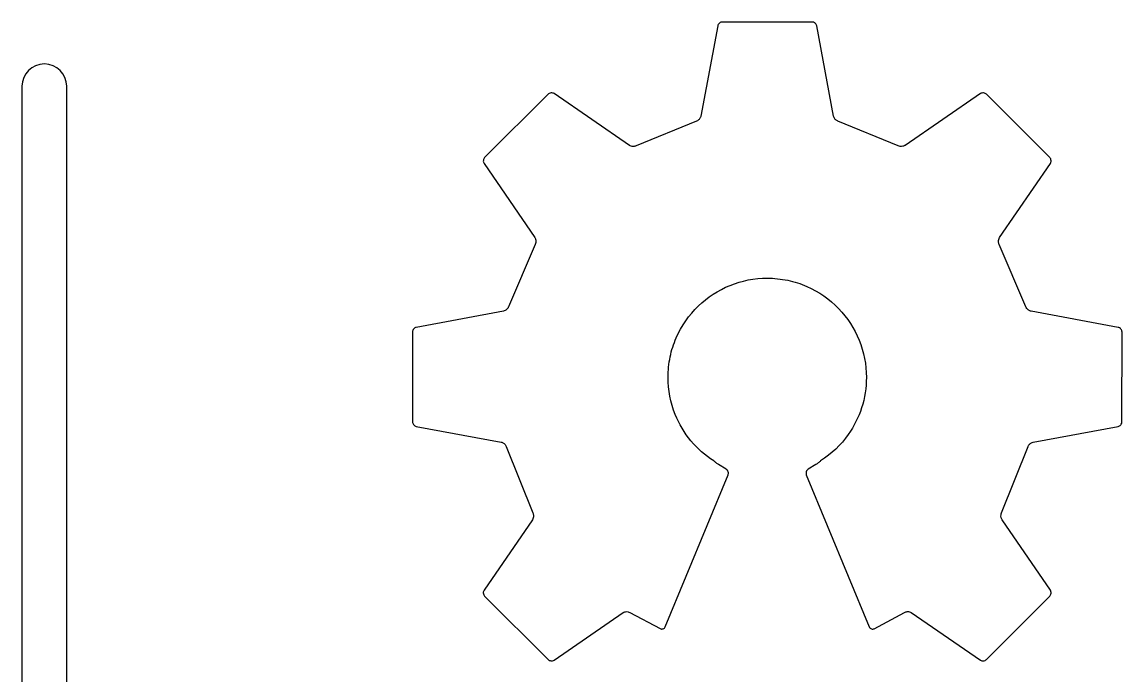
# Model space of a CAD drawing. Header units: millimetres. Extents: x 2.6 to 86.5, y 0.9 to 53.3.
# Drawn here: x 29.83 to 35.98, y 4.24 to 7.9 of the extents above; entities that cross this region are included whole.
import ezdxf

# ---------------------------------------------------------------- set-up
doc = ezdxf.new("R2010")
doc.units = ezdxf.units.MM
doc.layers.get('0').update_dxf_attribs({"linetype": 'CONTINUOUS'})

msp = doc.modelspace()

# ---------------------------------------------------------------- linework, layer by layer
for p, q in [((33.7226, 7.8782), (33.6288, 7.374)), ((34.2503, 7.8998), (33.7486, 7.8998)), ((34.3701, 7.374), (34.2763, 7.8782)), ((32.7733, 7.4958), (32.4186, 7.1412)), ((33.2281, 7.2099), (32.807, 7.499)), ((35.192, 7.499), (34.7708, 7.2099)), ((35.5803, 7.1412), (35.2256, 7.4958)), ((33.6039, 7.3455), (33.266, 7.2072)), ((34.7329, 7.2072), (34.395, 7.3455)), ((32.4155, 7.1075), (32.6995, 6.6936)), ((35.2994, 6.6936), (35.5834, 7.1075)), ((32.7018, 6.6559), (32.5524, 6.3073)), ((35.4465, 6.3073), (35.2971, 6.6559)), ((32.5235, 6.2825), (32.0362, 6.1919)), ((35.9627, 6.1919), (35.4753, 6.2825)), ((32.0146, 6.1658), (32.0146, 5.6642)), ((35.9842, 5.6642), (35.9843, 6.1658)), ((32.0362, 5.6382), (32.5116, 5.5497)), ((35.4872, 5.5496), (35.9626, 5.6381)), ((32.5399, 5.5247), (32.6883, 5.1539)), ((35.3106, 5.1539), (35.459, 5.5247)), ((33.7703, 5.398), (33.7276, 5.4241)), ((34.2712, 5.4241), (34.2285, 5.398)), ((33.4291, 4.5169), (33.7806, 5.3663)), ((34.2182, 5.3663), (34.5697, 4.5169)), ((32.6855, 5.1161), (32.4154, 4.7225)), ((35.5834, 4.7225), (35.3133, 5.116)), ((32.4185, 4.6888), (32.7733, 4.3341)), ((35.2255, 4.3341), (35.5803, 4.6888)), ((32.807, 4.331), (33.1935, 4.5963)), ((33.2306, 4.5976), (33.4011, 4.5066)), ((34.5977, 4.5065), (34.7682, 4.5976)), ((34.8053, 4.5963), (35.1919, 4.331))]:
    msp.add_line(p, q)
msp.add_lwpolyline([(29.8303, 7.5402), (29.8303, 2.9352, 1), (30.0803, 2.9352), (30.0803, 7.5402, 1)], format="xyb", close=True)
for points, knots in [([(33.7486, 7.8998), (33.7457, 7.8998), (33.7429, 7.8992), (33.7375, 7.8973), (33.7349, 7.8958), (33.7299, 7.8919), (33.7275, 7.8893), (33.7243, 7.8838), (33.7232, 7.8811), (33.7226, 7.8782)], [-0.003644402, -0.003644402, -0.003644402, -0.003644402, -0.002783657, -0.002783657, -0.001916557, -0.001916557, -0.00087719, -0.00087719, 0, 0, 0, 0]), ([(34.2763, 7.8782), (34.2758, 7.881), (34.2747, 7.8837), (34.2718, 7.8886), (34.2699, 7.8909), (34.2652, 7.8951), (34.2621, 7.897), (34.2561, 7.8992), (34.2532, 7.8998), (34.2503, 7.8998)], [-0.003647157, -0.003647157, -0.003647157, -0.003647157, -0.002788068, -0.002788068, -0.001923262, -0.001923262, -0.000880723, -0.000880723, 0, 0, 0, 0]), ([(32.807, 7.499), (32.8046, 7.5006), (32.802, 7.5017), (32.7964, 7.5032), (32.7934, 7.5034), (32.7871, 7.5031), (32.7836, 7.5022), (32.7778, 7.4996), (32.7754, 7.4979), (32.7733, 7.4958)], [-0.003648739, -0.003648739, -0.003648739, -0.003648739, -0.002785523, -0.002785523, -0.001917305, -0.001917305, -0.00087843, -0.00087843, 0, 0, 0, 0]), ([(35.2256, 7.4958), (35.2236, 7.4979), (35.2212, 7.4995), (35.216, 7.5019), (35.2131, 7.5027), (35.2068, 7.5035), (35.2033, 7.5033), (35.1971, 7.5018), (35.1944, 7.5006), (35.192, 7.499)], [-0.003645912, -0.003645912, -0.003645912, -0.003645912, -0.002784777, -0.002784777, -0.001919308, -0.001919308, -0.000880185, -0.000880185, 0, 0, 0, 0]), ([(33.6288, 7.374), (33.6284, 7.3718), (33.6277, 7.3696), (33.6258, 7.3653), (33.6246, 7.3632), (33.6205, 7.3571), (33.617, 7.3533), (33.6103, 7.3484), (33.6072, 7.3466), (33.6039, 7.3455)], [-0.003897529, -0.003897529, -0.003897529, -0.003897529, -0.003215748, -0.003215748, -0.002493352, -0.002493352, -0.001028649, -0.001028649, 0, 0, 0, 0]), ([(34.395, 7.3455), (34.3929, 7.3462), (34.3908, 7.3472), (34.3868, 7.3497), (34.3849, 7.3511), (34.3794, 7.356), (34.3762, 7.36), (34.3721, 7.3673), (34.3708, 7.3706), (34.3701, 7.374)], [-0.003895971, -0.003895971, -0.003895971, -0.003895971, -0.003218106, -0.003218106, -0.002499604, -0.002499604, -0.001040562, -0.001040562, 0, 0, 0, 0]), ([(33.266, 7.2072), (33.264, 7.2062), (33.2617, 7.2055), (33.2572, 7.2044), (33.2547, 7.2041), (33.2474, 7.2037), (33.2422, 7.2043), (33.2342, 7.2066), (33.231, 7.208), (33.2281, 7.2099)], [-0.003901933, -0.003901933, -0.003901933, -0.003901933, -0.003219101, -0.003219101, -0.002493959, -0.002493959, -0.001023667, -0.001023667, 0, 0, 0, 0]), ([(34.7708, 7.2099), (34.7689, 7.2086), (34.7668, 7.2076), (34.7625, 7.2059), (34.7601, 7.2052), (34.7529, 7.2038), (34.7477, 7.2036), (34.7394, 7.2048), (34.736, 7.2057), (34.7329, 7.2072)], [-0.003901626, -0.003901626, -0.003901626, -0.003901626, -0.003220632, -0.003220632, -0.002497482, -0.002497482, -0.001030171, -0.001030171, 0, 0, 0, 0]), ([(32.4186, 7.1412), (32.4166, 7.1391), (32.4149, 7.1367), (32.4125, 7.1315), (32.4117, 7.1286), (32.4109, 7.1223), (32.4111, 7.1188), (32.4126, 7.1126), (32.4138, 7.1099), (32.4155, 7.1075)], [-0.003647406, -0.003647406, -0.003647406, -0.003647406, -0.002784273, -0.002784273, -0.001915506, -0.001915506, -0.000876738, -0.000876738, 0, 0, 0, 0]), ([(35.5834, 7.1075), (35.585, 7.1098), (35.5862, 7.1125), (35.5876, 7.1181), (35.5879, 7.121), (35.5875, 7.1274), (35.5867, 7.1308), (35.584, 7.1366), (35.5824, 7.1391), (35.5803, 7.1412)], [-0.003646749, -0.003646749, -0.003646749, -0.003646749, -0.00278601, -0.00278601, -0.001918316, -0.001918316, -0.000879001, -0.000879001, 0, 0, 0, 0]), ([(32.6995, 6.6936), (32.7008, 6.6917), (32.7018, 6.6896), (32.7035, 6.6852), (32.7042, 6.6829), (32.7055, 6.6757), (32.7056, 6.6706), (32.7044, 6.6623), (32.7034, 6.6589), (32.7018, 6.6559)], [-0.003890586, -0.003890586, -0.003890586, -0.003890586, -0.003208827, -0.003208827, -0.002488153, -0.002488153, -0.001027841, -0.001027841, 0, 0, 0, 0]), ([(35.2971, 6.6559), (35.296, 6.6579), (35.2952, 6.6601), (35.2941, 6.6646), (35.2937, 6.667), (35.2933, 6.6743), (35.2938, 6.6794), (35.2961, 6.6874), (35.2975, 6.6907), (35.2994, 6.6936)], [-0.003893962, -0.003893962, -0.003893962, -0.003893962, -0.003213558, -0.003213558, -0.002494545, -0.002494545, -0.001035667, -0.001035667, 0, 0, 0, 0]), ([(33.4446, 5.9121), (33.4446, 5.9507), (33.4486, 5.9891), (33.4642, 6.0635), (33.4756, 6.0992), (33.5197, 6.2004), (33.5619, 6.2609), (33.6655, 6.3608), (33.7256, 6.3999), (33.8575, 6.4533), (33.9279, 6.4669), (33.9994, 6.4669)], [-0.08757649, -0.08757649, -0.08757649, -0.08757649, -0.07598186, -0.07598186, -0.06473824, -0.06473824, -0.04279607, -0.04279607, -0.02146307, -0.02146307, 0, 0, 0, 0]), ([(33.9994, 6.4669), (34.038, 6.4669), (34.0764, 6.4629), (34.1508, 6.4473), (34.1864, 6.4359), (34.2877, 6.3918), (34.3482, 6.3496), (34.448, 6.2461), (34.4872, 6.186), (34.5406, 6.054), (34.5542, 5.9837), (34.5542, 5.9121)], [-0.08757496, -0.08757496, -0.08757496, -0.08757496, -0.07598178, -0.07598178, -0.06473938, -0.06473938, -0.04279901, -0.04279901, -0.02146638, -0.02146638, 0, 0, 0, 0]), ([(32.5524, 6.3073), (32.5517, 6.3052), (32.5506, 6.3031), (32.5481, 6.2991), (32.5466, 6.2972), (32.5417, 6.2918), (32.5377, 6.2885), (32.5303, 6.2845), (32.527, 6.2831), (32.5235, 6.2825)], [-0.003910557, -0.003910557, -0.003910557, -0.003910557, -0.003231299, -0.003231299, -0.002510444, -0.002510444, -0.001046709, -0.001046709, 0, 0, 0, 0]), ([(35.4753, 6.2825), (35.4731, 6.2829), (35.4709, 6.2836), (35.4666, 6.2855), (35.4645, 6.2867), (35.4584, 6.2907), (35.4546, 6.2942), (35.4495, 6.3009), (35.4476, 6.304), (35.4465, 6.3073)], [-0.003908716, -0.003908716, -0.003908716, -0.003908716, -0.003231503, -0.003231503, -0.002511432, -0.002511432, -0.001047606, -0.001047606, 0, 0, 0, 0]), ([(32.0362, 6.1919), (32.0334, 6.1913), (32.0307, 6.1903), (32.0257, 6.1873), (32.0235, 6.1855), (32.0192, 6.1807), (32.0174, 6.1777), (32.0151, 6.1717), (32.0146, 6.1688), (32.0146, 6.1658)], [-0.003648761, -0.003648761, -0.003648761, -0.003648761, -0.002789262, -0.002789262, -0.001925548, -0.001925548, -0.000883087, -0.000883087, 0, 0, 0, 0]), ([(35.9843, 6.1658), (35.9843, 6.1687), (35.9838, 6.1715), (35.9818, 6.1769), (35.9804, 6.1794), (35.9765, 6.1845), (35.9739, 6.1869), (35.9684, 6.1902), (35.9656, 6.1913), (35.9627, 6.1919)], [-0.003646897, -0.003646897, -0.003646897, -0.003646897, -0.002790497, -0.002790497, -0.001929775, -0.001929775, -0.000883374, -0.000883374, 0, 0, 0, 0]), ([(33.7007, 5.4448), (33.6526, 5.4756), (33.6095, 5.5136), (33.5362, 5.6015), (33.5065, 5.6511), (33.4582, 5.7704), (33.4446, 5.8407), (33.4446, 5.9121)], [-0.05585385, -0.05585385, -0.05585385, -0.05585385, -0.03869623, -0.03869623, -0.02143897, -0.02143897, 0, 0, 0, 0]), ([(34.5542, 5.9121), (34.5542, 5.8542), (34.5453, 5.7969), (34.5104, 5.6887), (34.4853, 5.6386), (34.4116, 5.5341), (34.3588, 5.4837), (34.2981, 5.4448)], [-0.05571654, -0.05571654, -0.05571654, -0.05571654, -0.03836143, -0.03836143, -0.0216264, -0.0216264, 0, 0, 0, 0]), ([(32.0146, 5.6642), (32.0146, 5.6613), (32.0151, 5.6584), (32.0172, 5.6529), (32.0186, 5.6504), (32.0226, 5.6453), (32.0252, 5.643), (32.0306, 5.6397), (32.0333, 5.6387), (32.0362, 5.6382)], [-0.003649614, -0.003649614, -0.003649614, -0.003649614, -0.002778847, -0.002778847, -0.001901828, -0.001901828, -0.00086895, -0.00086895, 0, 0, 0, 0]), ([(35.9626, 5.6381), (35.9654, 5.6386), (35.9681, 5.6397), (35.9731, 5.6426), (35.9753, 5.6445), (35.9795, 5.6493), (35.9814, 5.6523), (35.9836, 5.6583), (35.9842, 5.6612), (35.9842, 5.6642)], [-0.00364886, -0.00364886, -0.00364886, -0.00364886, -0.002790504, -0.002790504, -0.001924516, -0.001924516, -0.000878746, -0.000878746, 0, 0, 0, 0]), ([(32.5116, 5.5497), (32.5138, 5.5493), (32.5159, 5.5486), (32.52, 5.5469), (32.522, 5.5457), (32.5282, 5.5416), (32.5321, 5.5379), (32.5372, 5.531), (32.5388, 5.5279), (32.5399, 5.5247)], [-0.003885246, -0.003885246, -0.003885246, -0.003885246, -0.003236611, -0.003236611, -0.002550944, -0.002550944, -0.001017301, -0.001017301, 0, 0, 0, 0]), ([(35.459, 5.5247), (35.4596, 5.5268), (35.4606, 5.5288), (35.4629, 5.5328), (35.4643, 5.5347), (35.4691, 5.5403), (35.4733, 5.5437), (35.4806, 5.5478), (35.4839, 5.549), (35.4872, 5.5496)], [-0.003885683, -0.003885683, -0.003885683, -0.003885683, -0.003221814, -0.003221814, -0.00252019, -0.00252019, -0.001008063, -0.001008063, 0, 0, 0, 0]), ([(33.7276, 5.4241), (33.7233, 5.4268), (33.7185, 5.4303), (33.7097, 5.437), (33.705, 5.4409), (33.7007, 5.4448)], [-0.003292469, -0.003292469, -0.003292469, -0.003292469, -0.001735253, -0.001735253, 0, 0, 0, 0]), ([(34.2981, 5.4448), (34.2939, 5.4409), (34.2891, 5.437), (34.2804, 5.4302), (34.2756, 5.4268), (34.2712, 5.4241)], [-0.003240578, -0.003240578, -0.003240578, -0.003240578, -0.001535238, -0.001535238, 0, 0, 0, 0]), ([(33.7806, 5.3663), (33.7817, 5.3689), (33.7823, 5.3718), (33.7825, 5.3776), (33.7821, 5.3805), (33.7804, 5.3865), (33.7788, 5.3895), (33.775, 5.3945), (33.7728, 5.3965), (33.7703, 5.398)], [-0.003619754, -0.003619754, -0.003619754, -0.003619754, -0.002751945, -0.002751945, -0.001884633, -0.001884633, -0.00087596, -0.00087596, 0, 0, 0, 0]), ([(34.2285, 5.398), (34.2261, 5.3965), (34.2239, 5.3945), (34.2204, 5.3899), (34.219, 5.3874), (34.2169, 5.3815), (34.2164, 5.3781), (34.2165, 5.3718), (34.2171, 5.369), (34.2182, 5.3663)], [-0.003616703, -0.003616703, -0.003616703, -0.003616703, -0.002748429, -0.002748429, -0.001878382, -0.001878382, -0.000871564, -0.000871564, 0, 0, 0, 0]), ([(32.6883, 5.1539), (32.6893, 5.1519), (32.69, 5.1497), (32.6911, 5.1451), (32.6914, 5.1427), (32.6918, 5.1353), (32.6912, 5.1302), (32.6888, 5.1222), (32.6874, 5.1189), (32.6855, 5.1161)], [-0.003903942, -0.003903942, -0.003903942, -0.003903942, -0.003222993, -0.003222993, -0.002500685, -0.002500685, -0.001035328, -0.001035328, 0, 0, 0, 0]), ([(35.3133, 5.116), (35.3121, 5.1179), (35.311, 5.12), (35.3093, 5.1243), (35.3086, 5.1267), (35.3072, 5.1338), (35.307, 5.139), (35.3081, 5.1473), (35.309, 5.1508), (35.3106, 5.1539)], [-0.003902003, -0.003902003, -0.003902003, -0.003902003, -0.003223658, -0.003223658, -0.002503293, -0.002503293, -0.001040327, -0.001040327, 0, 0, 0, 0]), ([(32.4154, 4.7225), (32.4138, 4.7202), (32.4126, 4.7175), (32.4112, 4.7119), (32.411, 4.709), (32.4113, 4.7027), (32.4122, 4.6992), (32.4148, 4.6933), (32.4165, 4.6909), (32.4185, 4.6888)], [-0.003648988, -0.003648988, -0.003648988, -0.003648988, -0.002791418, -0.002791418, -0.001926982, -0.001926982, -0.000880801, -0.000880801, 0, 0, 0, 0]), ([(35.5803, 4.6888), (35.5823, 4.6908), (35.584, 4.6932), (35.5864, 4.6985), (35.5872, 4.7013), (35.588, 4.7076), (35.5878, 4.7112), (35.5862, 4.7174), (35.5851, 4.7201), (35.5834, 4.7225)], [-0.003650988, -0.003650988, -0.003650988, -0.003650988, -0.002787892, -0.002787892, -0.001919432, -0.001919432, -0.000877858, -0.000877858, 0, 0, 0, 0]), ([(33.1935, 4.5963), (33.1954, 4.5976), (33.1975, 4.5987), (33.2019, 4.6003), (33.2043, 4.6009), (33.2115, 4.6021), (33.2165, 4.602), (33.2245, 4.6004), (33.2277, 4.5993), (33.2306, 4.5976)], [-0.003844672, -0.003844672, -0.003844672, -0.003844672, -0.003157884, -0.003157884, -0.002436206, -0.002436206, -0.000991845, -0.000991845, 0, 0, 0, 0]), ([(34.7682, 4.5976), (34.7703, 4.5988), (34.7725, 4.5997), (34.7771, 4.601), (34.7796, 4.6015), (34.7868, 4.6021), (34.7918, 4.6016), (34.7995, 4.5995), (34.8026, 4.5981), (34.8053, 4.5963)], [-0.003847742, -0.003847742, -0.003847742, -0.003847742, -0.003142237, -0.003142237, -0.002400572, -0.002400572, -0.000979912, -0.000979912, 0, 0, 0, 0]), ([(33.4011, 4.5066), (33.4026, 4.5058), (33.4042, 4.5052), (33.4074, 4.5044), (33.4091, 4.5042), (33.4133, 4.5043), (33.4158, 4.5048), (33.4206, 4.5068), (33.4227, 4.5082), (33.4265, 4.512), (33.428, 4.5143), (33.4291, 4.5169)], [-0.003388028, -0.003388028, -0.003388028, -0.003388028, -0.002876028, -0.002876028, -0.002387557, -0.002387557, -0.001608885, -0.001608885, -0.000832714, -0.000832714, 0, 0, 0, 0]), ([(34.5697, 4.5169), (34.5704, 4.5153), (34.5712, 4.5138), (34.5731, 4.5112), (34.5742, 4.51), (34.5774, 4.5073), (34.5797, 4.506), (34.5846, 4.5044), (34.5872, 4.5041), (34.5925, 4.5045), (34.5952, 4.5053), (34.5977, 4.5065)], [-0.003387639, -0.003387639, -0.003387639, -0.003387639, -0.002881972, -0.002881972, -0.002399402, -0.002399402, -0.001621105, -0.001621105, -0.000841448, -0.000841448, 0, 0, 0, 0]), ([(32.7733, 4.3341), (32.7753, 4.3321), (32.7777, 4.3305), (32.7828, 4.3281), (32.7856, 4.3273), (32.7919, 4.3265), (32.7955, 4.3266), (32.8018, 4.3282), (32.8045, 4.3293), (32.807, 4.331)], [-0.003644351, -0.003644351, -0.003644351, -0.003644351, -0.002792882, -0.002792882, -0.001934525, -0.001934525, -0.000884119, -0.000884119, 0, 0, 0, 0]), ([(35.1919, 4.331), (35.1943, 4.3293), (35.1969, 4.3282), (35.2025, 4.3268), (35.2055, 4.3265), (35.2118, 4.3269), (35.2153, 4.3277), (35.2211, 4.3304), (35.2235, 4.332), (35.2255, 4.3341)], [-0.003641125, -0.003641125, -0.003641125, -0.003641125, -0.002779704, -0.002779704, -0.001911229, -0.001911229, -0.000870671, -0.000870671, 0, 0, 0, 0])]:
    msp.add_open_spline(points, degree=3, knots=knots)

doc.saveas('drawing.dxf')
